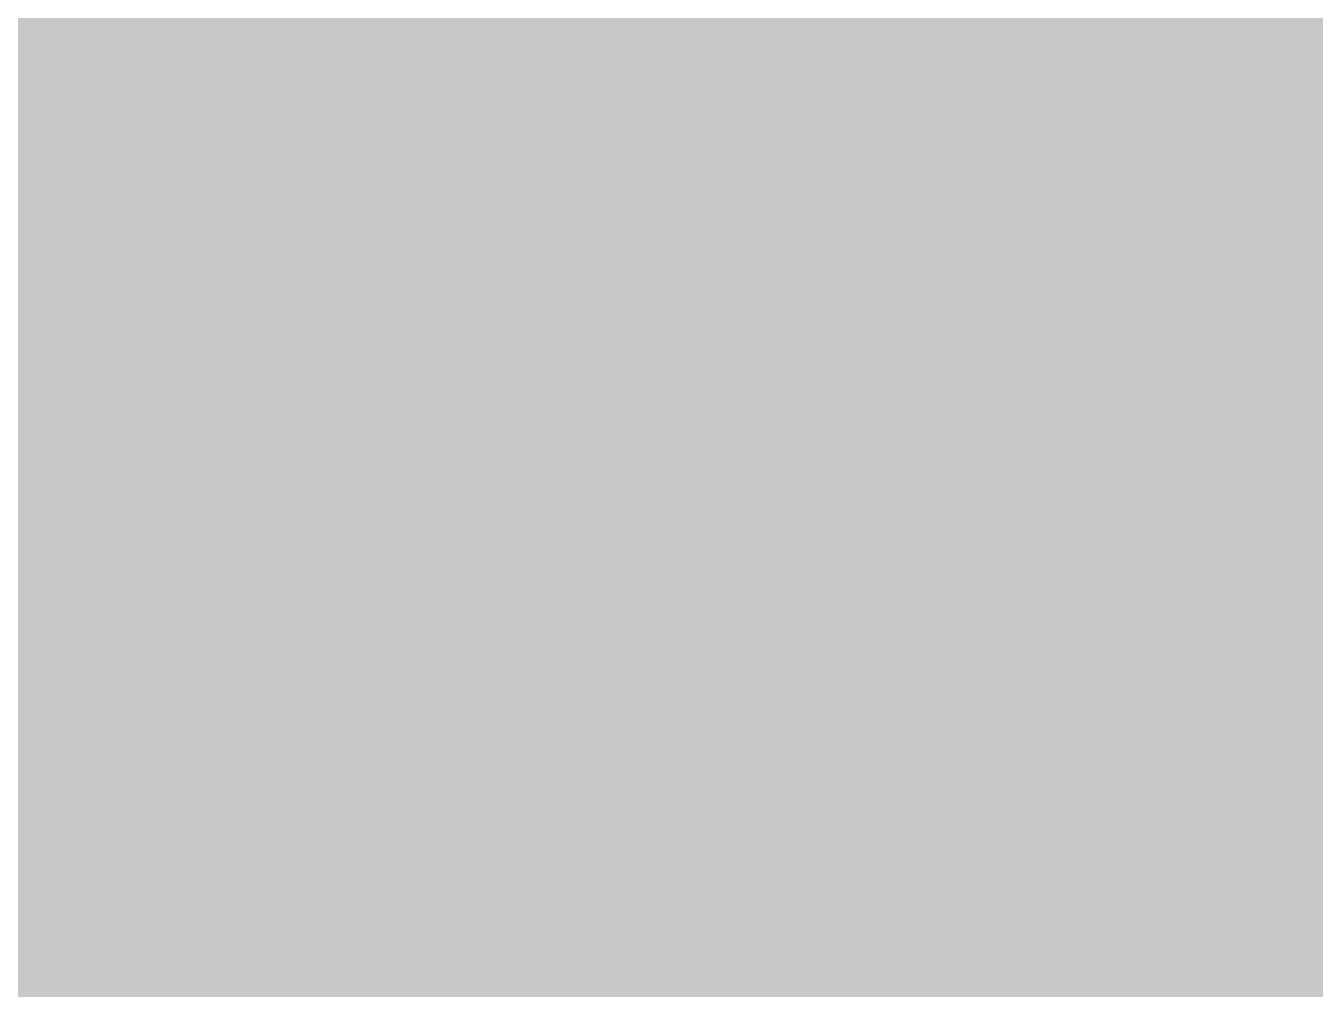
# Model space of a CAD drawing. Header units: millimetres. Extents: x -2 to 135, y -2 to 106.
# Drawn here: x 108.689 to 109.566, y 21.463 to 22.119 of the extents above; entities that cross this region are included whole.
import ezdxf

# ---------------------------------------------------------------- set-up
doc = ezdxf.new("R2010")
doc.units = ezdxf.units.MM
doc.header["$MEASUREMENT"] = 0
doc.layers.add('Bottom-Layer', color=7, linetype='Continuous', true_color=0x0000ff)
doc.layers.add('Top-Layer', color=7, linetype='Continuous', true_color=0xff0000)

msp = doc.modelspace()

# ---------------------------------------------------------------- hatches: boundary and pattern name
at = {"layer": 'Bottom-Layer'}
for points in [[(126.42373, 0.35814), (41.67627, 0.35814), (42.32022, 1.129), (42.80075, 2.01104), (43.09924, 2.9701), (43.20413, 3.96905), (43.11137, 4.9692), (42.82453, 5.93181), (42.35474, 6.81961), (41.72018, 7.59822), (40.94544, 8.23749), (40.0605, 8.71266), (39.09964, 9.00533), (38.10008, 9.10416), (37.10051, 9.00533), (36.13965, 8.71266), (35.25472, 8.23749), (34.47997, 7.59822), (33.84541, 6.81961), (33.37562, 5.93181), (33.08879, 4.9692), (32.99602, 3.96905), (33.10091, 2.9701), (33.3994, 2.01104), (33.87993, 1.129), (34.52388, 0.35814), (0.35814, 0.35814), (0.35814, 99.54206), (34.52388, 99.54206), (33.87993, 98.7712), (33.3994, 97.88916), (33.10091, 96.9301), (32.99602, 95.93115), (33.08879, 94.93101), (33.37562, 93.96839), (33.84541, 93.08059), (34.47997, 92.30198), (35.25472, 91.66271), (36.13965, 91.18754), (37.10051, 90.89487), (38.10008, 90.79604), (39.09964, 90.89487), (40.0605, 91.18754), (40.94544, 91.66271), (41.72018, 92.30198), (42.35474, 93.08059), (42.82453, 93.96839), (43.11137, 94.93101), (43.20413, 95.93115), (43.09924, 96.9301), (42.80075, 97.88916), (42.32022, 98.7712), (41.67627, 99.54206), (126.42407, 99.54206), (125.77903, 98.7696), (125.29808, 97.8856), (124.99993, 96.92441), (124.89616, 95.92341), (124.99082, 94.92151), (125.28021, 93.95765), (125.75309, 93.06931), (126.39108, 92.29101), (127.16938, 91.65302), (128.05772, 91.18014), (129.02158, 90.89075), (130.02348, 90.7961), (131.02448, 90.89986), (131.98567, 91.19801), (132.86967, 91.67896), (133.64213, 92.324), (133.64213, 7.57586), (132.8697, 8.22091), (131.98572, 8.70188), (131.02456, 9.00005), (130.02358, 9.10385), (129.02169, 9.00923), (128.05783, 8.71988), (127.16948, 8.24705), (126.39117, 7.6091), (125.75315, 6.83085), (125.28023, 5.94255), (124.99079, 4.97872), (124.89608, 3.97684), (124.99978, 2.97584), (125.29787, 2.01465), (125.77875, 1.13063)], [(109.39937, 21.79575), (109.6989, 21.96555), (109.8717, 22.26334), (109.87049, 22.60765), (109.6956, 22.90422), (109.39489, 23.07191), (109.05066, 23.0648), (108.75712, 22.88486), (108.5946, 22.58132), (108.0762, 22.06292), (107.95521, 21.88184), (107.91272, 21.66825), (107.91272, 19.16096), (107.81295, 18.82943), (107.89524, 18.49313), (108.13683, 18.24514), (108.47086, 18.15407), (108.80489, 18.24514), (109.04648, 18.49313), (109.12878, 18.82943), (109.029, 19.16096), (109.029, 20.53346), (109.05822, 20.52454), (109.08782, 20.51697), (111.23825, 18.36654), (111.41932, 18.24555), (111.63291, 18.20307), (114.39521, 18.20307), (114.72674, 18.10329), (115.06304, 18.18559), (115.31103, 18.42718), (115.4021, 18.76121), (115.31103, 19.09524), (115.06304, 19.33683), (114.72674, 19.41912), (114.39521, 19.31935), (111.8641, 19.31935), (109.87715, 21.3063), (109.70683, 21.61797)]]:
    msp.add_hatch(color=256, dxfattribs=at).paths.add_polyline_path(points)
at = {"layer": 'Top-Layer'}
msp.add_hatch(color=256, dxfattribs=at).paths.add_polyline_path([(126.42373, 0.35814), (41.67627, 0.35814), (42.32022, 1.129), (42.80075, 2.01104), (43.09924, 2.9701), (43.20413, 3.96905), (43.11137, 4.9692), (42.82453, 5.93181), (42.35474, 6.81961), (41.72018, 7.59822), (40.94544, 8.23749), (40.0605, 8.71266), (39.09964, 9.00533), (38.10008, 9.10416), (37.10051, 9.00533), (36.13965, 8.71266), (35.25472, 8.23749), (34.47997, 7.59822), (33.84541, 6.81961), (33.37562, 5.93181), (33.08879, 4.9692), (32.99602, 3.96905), (33.10091, 2.9701), (33.3994, 2.01104), (33.87993, 1.129), (34.52388, 0.35814), (0.35814, 0.35814), (0.35814, 99.54206), (34.52388, 99.54206), (33.87993, 98.7712), (33.3994, 97.88916), (33.10091, 96.9301), (32.99602, 95.93115), (33.08879, 94.93101), (33.37562, 93.96839), (33.84541, 93.08059), (34.47997, 92.30198), (35.25472, 91.66271), (36.13965, 91.18754), (37.10051, 90.89487), (38.10008, 90.79604), (39.09964, 90.89487), (40.0605, 91.18754), (40.94544, 91.66271), (41.72018, 92.30198), (42.35474, 93.08059), (42.82453, 93.96839), (43.11137, 94.93101), (43.20413, 95.93115), (43.09924, 96.9301), (42.80075, 97.88916), (42.32022, 98.7712), (41.67627, 99.54206), (126.42407, 99.54206), (125.77903, 98.7696), (125.29808, 97.8856), (124.99993, 96.92441), (124.89616, 95.92341), (124.99082, 94.92151), (125.28021, 93.95765), (125.75309, 93.06931), (126.39108, 92.29101), (127.16938, 91.65302), (128.05772, 91.18014), (129.02158, 90.89075), (130.02348, 90.7961), (131.02448, 90.89986), (131.98567, 91.19801), (132.86967, 91.67896), (133.64213, 92.324), (133.64213, 7.57586), (132.8697, 8.22091), (131.98572, 8.70188), (131.02456, 9.00005), (130.02358, 9.10385), (129.02169, 9.00923), (128.05783, 8.71988), (127.16948, 8.24705), (126.39117, 7.6091), (125.75315, 6.83085), (125.28023, 5.94255), (124.99079, 4.97872), (124.89608, 3.97684), (124.99978, 2.97584), (125.29787, 2.01465), (125.77875, 1.13063)])

# ---------------------------------------------------------------- linework, layer by layer
at = {"layer": 'Bottom-Layer', "const_width": 0.4}
msp.add_lwpolyline([(109.23588, 22.43326), (108.47086, 21.66825)], dxfattribs=at)

doc.saveas('drawing.dxf')
